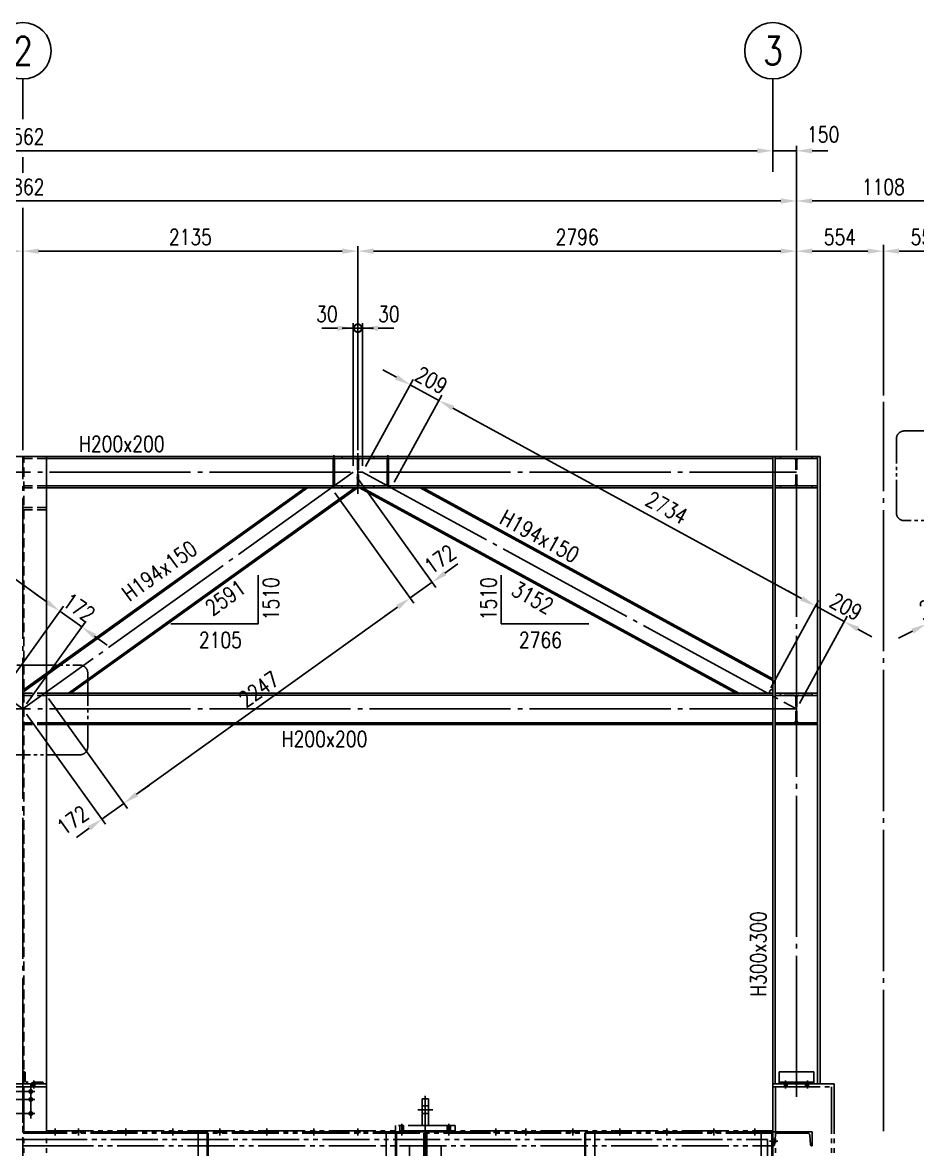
# Model space of a CAD drawing. Header units: millimetres. Extents: x 0 to 232280, y -26939 to 23794.
# Drawn here: x 173464 to 179168, y 4577 to 11764 of the extents above; entities that cross this region are included whole.
import ezdxf
from ezdxf.enums import TextEntityAlignment as Align

# ---------------------------------------------------------------- set-up
doc = ezdxf.new("R2010")
doc.units = ezdxf.units.MM
doc.header["$LTSCALE"] = 30
for name, pattern in [('JNK-CENTER', [34, 30, -1.5, 1, -1.5]), ('JNK-HIDDEN', [3, 2, -1]), ('JNK-PHANTOM', [15, 10, -1, 1, -1, 1, -1]), ('PH2', [15, 10, -1, 1, -1, 1, -1])]:
    doc.linetypes.add(name, pattern=pattern)
for name, color, linetype in [('CEN-R', 1, 'JNK-CENTER'), ('CON-C', 4, 'Continuous'), ('CON-G', 3, 'Continuous'), ('CON-W', 7, 'Continuous'), ('CON-Y', 2, 'Continuous'), ('det', 2, 'PH2'), ('Dim-W', 7, 'Continuous'), ('HID-Y', 2, 'JNK-HIDDEN'), ('PHA-M', 6, 'JNK-PHANTOM')]:
    doc.layers.add(name, color=color, linetype=linetype)
doc.styles.add('SIMPLEX', font='simplex.shx', dxfattribs={"width": 0.8})
doc.dimstyles.new('DIM35', dxfattribs={"dimscale": 35, "dimtxt": 2.5, "dimasz": 2.5, "dimexe": 0.8, "dimexo": 1, "dimgap": 1, "dimtad": 1, "dimdec": 1, "dimdsep": 46, "dimtxsty": 'SIMPLEX', "dimcen": 0, "dimclrd": 7, "dimclre": 7, "dimclrt": 2, "dimadec": 1, "dimazin": 2, "dimtfac": 1, "dimtdec": 1, "dimtix": 1, "dimtmove": 2, "dimatfit": 2, "dimfxl": 1, "dimtfill": 1, "dimarcsym": 1})
doc.dimstyles.new('DIM40', dxfattribs={"dimscale": 40, "dimtxt": 2.5, "dimasz": 2.5, "dimexe": 1, "dimexo": 1, "dimgap": 1, "dimtad": 1, "dimdec": 0, "dimdsep": 46, "dimtxsty": 'SIMPLEX', "dimcen": 0, "dimclrd": 7, "dimclre": 7, "dimclrt": 2, "dimadec": 1, "dimazin": 2, "dimtfac": 1, "dimtdec": 0, "dimtix": 1, "dimtmove": 2, "dimatfit": 2, "dimfxl": 1, "dimtolj": 1, "dimtzin": 0, "dimarcsym": 1})

# ---------------------------------------------------------------- blocks, each defined once
blk = doc.blocks.new('*D2066')
at = {"layer": 'DEFPOINTS', "color": 0, "transparency": 16777216}
for p in [(171331.3, 10305.7), (171331.3, 9016.5), (173466.3, 8996.5)]:
    blk.add_point(p, dxfattribs=at)
at = {"layer": 'Dim-W', "color": 7, "linetype": 'ByBlock', "lineweight": -2, "transparency": 16777216}
for p, q in [((171331.3, 9056.5), (171331.3, 10337.7)), ((173366.3, 10305.7), (171431.3, 10305.7)), ((173466.3, 9036.5), (173466.3, 10337.7))]:
    blk.add_line(p, q, dxfattribs=at)
at = {"layer": 'Dim-W', "color": 7, "transparency": 16777216}
for points in [[(171431.3, 10322.4), (171431.3, 10289.1), (171331.3, 10305.7)], [(173366.3, 10322.4), (173366.3, 10289.1), (173466.3, 10305.7)]]:
    blk.add_solid(points, dxfattribs=at)
at = {"layer": 'Dim-W', "color": 2, "transparency": 16777216, "insert": (172398.8, 10395.7), "char_height": 100, "attachment_point": 5, "style": 'SIMPLEX', "bg_fill": 3, "box_fill_scale": 1.1, "bg_fill_color": 256, "bg_fill_true_color": 13158600, "bg_fill_transparency": 0}
blk.add_mtext('2135', dxfattribs=at)
blk = doc.blocks.new('*D2063')
at = {"layer": 'DEFPOINTS', "color": 0, "transparency": 16777216}
for p in [(175601.3, 10305.7), (173466.3, 8996.5), (175601.3, 8996.5)]:
    blk.add_point(p, dxfattribs=at)
at = {"layer": 'Dim-W', "color": 7, "linetype": 'ByBlock', "lineweight": -2, "transparency": 16777216}
for p, q in [((173466.3, 9036.5), (173466.3, 10337.7)), ((173566.3, 10305.7), (175501.3, 10305.7)), ((175601.3, 9036.5), (175601.3, 10337.7))]:
    blk.add_line(p, q, dxfattribs=at)
at = {"layer": 'Dim-W', "color": 7, "transparency": 16777216}
for points in [[(173566.3, 10322.4), (173566.3, 10289.1), (173466.3, 10305.7)], [(175501.3, 10322.4), (175501.3, 10289.1), (175601.3, 10305.7)]]:
    blk.add_solid(points, dxfattribs=at)
at = {"layer": 'Dim-W', "color": 2, "transparency": 16777216, "insert": (174533.8, 10395.7), "char_height": 100, "attachment_point": 5, "style": 'SIMPLEX', "bg_fill": 3, "box_fill_scale": 1.1, "bg_fill_color": 256, "bg_fill_true_color": 13158600, "bg_fill_transparency": 0}
blk.add_mtext('2135', dxfattribs=at)
blk = doc.blocks.new('*D2067')
at = {"layer": 'DEFPOINTS', "color": 0, "transparency": 16777216}
for p in [(178397.3, 10625.7), (168535.3, 8996.5), (178397.3, 8996.5)]:
    blk.add_point(p, dxfattribs=at)
at = {"layer": 'Dim-W', "color": 7, "linetype": 'ByBlock', "lineweight": -2, "transparency": 16777216}
for p, q in [((168535.3, 9036.5), (168535.3, 10657.7)), ((178397.3, 9036.5), (178397.3, 10657.7)), ((168635.3, 10625.7), (178297.3, 10625.7))]:
    blk.add_line(p, q, dxfattribs=at)
at = {"layer": 'Dim-W', "color": 7, "transparency": 16777216}
for points in [[(168635.3, 10642.4), (168635.3, 10609.1), (168535.3, 10625.7)], [(178297.3, 10642.4), (178297.3, 10609.1), (178397.3, 10625.7)]]:
    blk.add_solid(points, dxfattribs=at)
at = {"layer": 'Dim-W', "color": 2, "transparency": 16777216, "insert": (173466.3, 10715.7), "char_height": 100, "attachment_point": 5, "style": 'SIMPLEX', "bg_fill": 3, "box_fill_scale": 1.1, "bg_fill_color": 256, "bg_fill_true_color": 13158600, "bg_fill_transparency": 0}
blk.add_mtext('9862', dxfattribs=at)
blk = doc.blocks.new('*D2068')
at = {"layer": 'DEFPOINTS', "color": 0, "transparency": 16777216}
for p in [(179505.3, 10625.7), (178397.3, 8996.5), (179505.3, 8996.5)]:
    blk.add_point(p, dxfattribs=at)
at = {"layer": 'Dim-W', "color": 7, "linetype": 'ByBlock', "lineweight": -2, "transparency": 16777216}
for p, q in [((178397.3, 9036.5), (178397.3, 10657.7)), ((179505.3, 9036.5), (179505.3, 10657.7)), ((178497.3, 10625.7), (179405.3, 10625.7))]:
    blk.add_line(p, q, dxfattribs=at)
at = {"layer": 'Dim-W', "color": 7, "transparency": 16777216}
for points in [[(178497.3, 10642.4), (178497.3, 10609.1), (178397.3, 10625.7)], [(179405.3, 10642.4), (179405.3, 10609.1), (179505.3, 10625.7)]]:
    blk.add_solid(points, dxfattribs=at)
at = {"layer": 'Dim-W', "color": 2, "transparency": 16777216, "insert": (178951.3, 10715.7), "char_height": 100, "attachment_point": 5, "style": 'SIMPLEX', "bg_fill": 3, "box_fill_scale": 1.1, "bg_fill_color": 256, "bg_fill_true_color": 13158600, "bg_fill_transparency": 0}
blk.add_mtext('1108', dxfattribs=at)
blk = doc.blocks.new('*D2020')
at = {"layer": 'DEFPOINTS', "color": 0, "ltscale": 0.5, "transparency": 16777216}
for p in [(175601.3, 10305.7), (178397.3, 10305.7), (178397.3, 9036.5)]:
    blk.add_point(p, dxfattribs=at)
at = {"layer": 'Dim-W', "color": 7, "linetype": 'ByBlock', "lineweight": -2, "ltscale": 0.5, "transparency": 16777216}
for p, q in [((175701.3, 10305.7), (178297.3, 10305.7)), ((178397.3, 9076.5), (178397.3, 10345.7))]:
    blk.add_line(p, q, dxfattribs=at)
at = {"layer": 'Dim-W', "color": 7, "ltscale": 0.5, "transparency": 16777216}
for points in [[(175701.3, 10322.4), (175701.3, 10289.1), (175601.3, 10305.7)], [(178297.3, 10322.4), (178297.3, 10289.1), (178397.3, 10305.7)]]:
    blk.add_solid(points, dxfattribs=at)
at = {"layer": 'Dim-W', "color": 2, "ltscale": 0.5, "transparency": 16777216, "insert": (176999.3, 10395.7), "char_height": 100, "attachment_point": 5, "style": 'SIMPLEX'}
blk.add_mtext('\\A1;2796', dxfattribs=at)
blk = doc.blocks.new('*D2029')
at = {"layer": 'DEFPOINTS', "color": 0, "ltscale": 0.5, "transparency": 16777216}
for p in [(171500.7, 8796.5), (173701.8, 8009.3), (173326.9, 7486.5)]:
    blk.add_point(p, dxfattribs=at)
at = {"layer": 'Dim-W', "color": 7, "linetype": 'ByBlock', "lineweight": -2, "ltscale": 0.5, "transparency": 16777216}
for p, q in [((171524, 8829), (171899, 9351.8)), ((171956.9, 9261), (173620.6, 8067.5)), ((173350.2, 7519), (173725.2, 8041.8))]:
    blk.add_line(p, q, dxfattribs=at)
at = {"layer": 'Dim-W', "color": 7, "ltscale": 0.5, "transparency": 16777216}
for points in [[(171966.6, 9274.5), (171947.2, 9247.4), (171875.7, 9319.3)], [(173630.3, 8081.1), (173610.9, 8054), (173701.8, 8009.3)]]:
    blk.add_solid(points, dxfattribs=at)
at = {"layer": 'Dim-W', "color": 2, "ltscale": 0.5, "transparency": 16777216, "insert": (172932.8, 8671.7), "char_height": 100, "attachment_point": 5, "rotation": 324.34663, "style": 'SIMPLEX'}
blk.add_mtext('\\A1;2247', dxfattribs=at)
blk = doc.blocks.new('*D2030')
at = {"layer": 'DEFPOINTS', "color": 0, "ltscale": 0.5, "transparency": 16777216}
for p in [(173701.8, 8009.3), (173326.9, 7486.5), (173466.3, 7386.5)]:
    blk.add_point(p, dxfattribs=at)
at = {"layer": 'Dim-W', "color": 7, "linetype": 'ByBlock', "lineweight": -2, "ltscale": 0.5, "transparency": 16777216}
for p, q in [((173620.6, 8067.5), (173539.3, 8125.8)), ((173350.2, 7519), (173725.2, 8041.8)), ((173841.2, 7909.3), (173701.8, 8009.3)), ((173489.6, 7419), (173864.6, 7941.8)), ((173922.5, 7851), (174003.8, 7792.7))]:
    blk.add_line(p, q, dxfattribs=at)
at = {"layer": 'Dim-W', "color": 7, "ltscale": 0.5, "transparency": 16777216}
for points in [[(173630.3, 8081.1), (173610.9, 8054), (173701.8, 8009.3)], [(173932.2, 7864.5), (173912.8, 7837.4), (173841.2, 7909.3)]]:
    blk.add_solid(points, dxfattribs=at)
at = {"layer": 'Dim-W', "color": 2, "ltscale": 0.5, "transparency": 16777216, "insert": (173824, 8032.4), "char_height": 100, "attachment_point": 5, "rotation": 324.34663, "style": 'SIMPLEX'}
blk.add_mtext('\\A1;172', dxfattribs=at)
blk = doc.blocks.new('_DotSmall')
at = {"color": 0, "linetype": 'ByBlock', "const_width": 0.5}
blk.add_lwpolyline([(-0.0625, 0, 1), (0.0625, 0, 1)], format="xyb", close=True, dxfattribs=at)
blk = doc.blocks.new('*D2031')
at = {"layer": 'DEFPOINTS', "color": 0, "ltscale": 0.5, "transparency": 16777216}
for p in [(175571.3, 9814.6), (175601.3, 9056.5), (175571.3, 8896.5)]:
    blk.add_point(p, dxfattribs=at)
at = {"layer": 'Dim-W', "color": 7, "linetype": 'ByBlock', "lineweight": -2, "ltscale": 0.5, "transparency": 16777216}
for p, q in [((175571.3, 8936.5), (175571.3, 9846.6)), ((175601.3, 9096.5), (175601.3, 9846.6)), ((175471.3, 9814.6), (175371.3, 9814.6)), ((175601.3, 9814.6), (175571.3, 9814.6)), ((175601.3, 9814.6), (175701.3, 9814.6))]:
    blk.add_line(p, q, dxfattribs=at)
at = {"layer": 'Dim-W', "color": 7, "lineweight": -2, "ltscale": 0.5, "transparency": 16777216, "xscale": 100, "yscale": 100, "zscale": 100, "rotation": 180}
blk.add_blockref('_DotSmall', (175601.3, 9814.6), dxfattribs=at)
at = {"layer": 'Dim-W', "color": 2, "ltscale": 0.5, "transparency": 16777216, "insert": (175403.7, 9904.6), "char_height": 100, "attachment_point": 5, "style": 'SIMPLEX', "bg_fill": 3, "box_fill_scale": 1.1, "bg_fill_color": 256, "bg_fill_true_color": 13158600, "bg_fill_transparency": 0}
blk.add_mtext('30', dxfattribs=at)
at = {"layer": 'Dim-W', "color": 7, "ltscale": 0.5, "transparency": 16777216}
blk.add_solid([(175471.3, 9831.3), (175471.3, 9797.9), (175571.3, 9814.6)], dxfattribs=at)
blk = doc.blocks.new('*D2032')
at = {"layer": 'DEFPOINTS', "color": 0, "ltscale": 0.5, "transparency": 16777216}
for p in [(175631.3, 9814.6), (175601.3, 9056.5), (175631.3, 8896.5)]:
    blk.add_point(p, dxfattribs=at)
at = {"layer": 'Dim-W', "color": 7, "linetype": 'ByBlock', "lineweight": -2, "ltscale": 0.5, "transparency": 16777216}
for p, q in [((175601.3, 9096.5), (175601.3, 9846.6)), ((175631.3, 8936.5), (175631.3, 9846.6)), ((175601.3, 9814.6), (175501.3, 9814.6)), ((175601.3, 9814.6), (175631.3, 9814.6)), ((175731.3, 9814.6), (175831.3, 9814.6))]:
    blk.add_line(p, q, dxfattribs=at)
at = {"layer": 'Dim-W', "color": 7, "lineweight": -2, "ltscale": 0.5, "transparency": 16777216, "xscale": 100, "yscale": 100, "zscale": 100}
blk.add_blockref('_DotSmall', (175601.3, 9814.6), dxfattribs=at)
at = {"layer": 'Dim-W', "color": 2, "ltscale": 0.5, "transparency": 16777216, "insert": (175798.8, 9904.6), "char_height": 100, "attachment_point": 5, "style": 'SIMPLEX', "bg_fill": 3, "box_fill_scale": 1.1, "bg_fill_color": 256, "bg_fill_true_color": 13158600, "bg_fill_transparency": 0}
blk.add_mtext('30', dxfattribs=at)
at = {"layer": 'Dim-W', "color": 7, "ltscale": 0.5, "transparency": 16777216}
blk.add_solid([(175731.3, 9831.3), (175731.3, 9797.9), (175631.3, 9814.6)], dxfattribs=at)
blk = doc.blocks.new('col-line')
at = {"layer": 'CON-Y'}
blk.add_line((0, 3), (0, 8), dxfattribs=at)
blk.add_circle((0, 12.5), 4.5, dxfattribs=at)
at = {"layer": 'CON-C', "style": 'SIMPLEX', "width": 0.8}
blk.add_attdef('1', text='', height=4.5, dxfattribs=at).set_placement((0, 12.5), align=Align.MIDDLE_CENTER)
blk = doc.blocks.new('*D2038')
at = {"layer": 'DEFPOINTS', "color": 0, "transparency": 16777216}
for p in [(168685.3, 11233.7), (178247.3, 11269.3), (178247.3, 10945.7)]:
    blk.add_point(p, dxfattribs=at)
at = {"layer": 'Dim-W', "color": 7, "linetype": 'ByBlock', "lineweight": -2, "transparency": 16777216}
for p, q in [((178247.3, 11229.3), (178247.3, 10913.7)), ((168685.3, 11193.7), (168685.3, 10913.7)), ((168785.3, 10945.7), (178147.3, 10945.7))]:
    blk.add_line(p, q, dxfattribs=at)
at = {"layer": 'Dim-W', "color": 7, "transparency": 16777216}
for points in [[(168785.3, 10962.4), (168785.3, 10929.1), (168685.3, 10945.7)], [(178147.3, 10962.4), (178147.3, 10929.1), (178247.3, 10945.7)]]:
    blk.add_solid(points, dxfattribs=at)
at = {"layer": 'Dim-W', "color": 2, "transparency": 16777216, "insert": (173466.3, 11035.7), "char_height": 100, "attachment_point": 5, "style": 'SIMPLEX', "bg_fill": 3, "box_fill_scale": 1.1, "bg_fill_color": 256, "bg_fill_true_color": 13158600, "bg_fill_transparency": 0}
blk.add_mtext('9562', dxfattribs=at)
blk = doc.blocks.new('*D2040')
at = {"layer": 'DEFPOINTS', "color": 0, "transparency": 16777216}
for p in [(178247.3, 10945.7), (178247.3, 10772.6), (178397.3, 10147.5)]:
    blk.add_point(p, dxfattribs=at)
at = {"layer": 'Dim-W', "color": 7, "linetype": 'ByBlock', "lineweight": -2, "transparency": 16777216}
for p, q in [((178147.3, 10945.7), (178047.3, 10945.7)), ((178247.3, 10812.6), (178247.3, 10977.7)), ((178397.3, 10945.7), (178247.3, 10945.7)), ((178397.3, 10187.5), (178397.3, 10977.7)), ((178497.3, 10945.7), (178597.3, 10945.7))]:
    blk.add_line(p, q, dxfattribs=at)
at = {"layer": 'Dim-W', "color": 7, "transparency": 16777216}
blk.add_solid([(178147.3, 10962.4), (178147.3, 10929.1), (178247.3, 10945.7)], dxfattribs=at)
at = {"layer": 'Dim-W', "color": 2, "transparency": 16777216, "insert": (178567.3, 11049.9), "char_height": 100, "attachment_point": 5, "style": 'SIMPLEX', "bg_fill": 3, "box_fill_scale": 1.1, "bg_fill_color": 256, "bg_fill_true_color": 13158600, "bg_fill_transparency": 0}
blk.add_mtext('150', dxfattribs=at)
at = {"layer": 'Dim-W', "color": 7, "transparency": 16777216}
blk.add_solid([(178497.3, 10962.4), (178497.3, 10929.1), (178397.3, 10945.7)], dxfattribs=at)
blk = doc.blocks.new('A$C0FF90F90')
at = {"layer": 'PHA-M'}
for p, q in [((5321, 0), (5021, 0)), ((5171, 50), (5171, -1485.7)), ((5321, -20), (5321, 0)), ((10342, 0), (9952, 0)), ((9952, 0), (9952, -20)), ((10342, -20), (10342, 0)), ((5021, -20), (5321, -20)), ((5247, -50), (5095, -50)), ((5176, -20), (5176, -1485.7)), ((5221, 0), (5221, -221)), ((5321, -20), (5321, -1485.7)), ((9952, -20), (9952, -1485.7)), ((9952, -20), (10342, -20)), ((9968, -20), (9968, -1485.7)), ((10326, -20), (10326, -1485.7)), ((10342, -20), (10342, -1485.7)), ((5247, -100), (5095, -100)), ((7716, -266), (7716, -96)), ((7756, -96), (7716, -96)), ((7756, -142), (7716, -142)), ((7736, -76.3), (7736, -266)), ((7736, -326.4), (7736, -77.9)), ((7756, -266), (7756, -96)), ((5247, -190), (5095, -190)), ((7783.5, -166), (7688.5, -166)), ((7756, -190), (7716, -190)), ((5376, -285), (5376, -330)), ((5526, -285), (5526, -330)), ((5826, -285), (5826, -330)), ((6126, -285), (6126, -330)), ((6426, -285), (6426, -330)), ((6726, -285), (6726, -330)), ((7026, -285), (7026, -330)), ((7306, -285), (7306, -330)), ((7926, -266), (7546, -266)), ((7546, -266), (7546, -306)), ((7574.5, -266), (7574.5, -306)), ((7586, -256), (7586, -325)), ((7586, -285), (7586, -330)), ((7597.5, -266), (7597.5, -306)), ((7874.5, -266), (7874.5, -306)), ((7886, -256), (7886, -325)), ((7886, -285), (7886, -330)), ((7897.5, -266), (7897.5, -306)), ((7926, -266), (7926, -306)), ((8186, -285), (8186, -330)), ((8376, -285), (8376, -330)), ((8676, -285), (8676, -330)), ((8976, -285), (8976, -330)), ((9276, -285), (9276, -330)), ((9576, -285), (9576, -330)), ((9836, -285), (9836, -330)), ((5281, -356), (425, -356)), ((5176, -306), (5321, -306)), ((9952, -315), (5176, -315)), ((5281, -356), (9917, -356)), ((5321, -300), (9952, -300)), ((9952, -306), (5321, -306)), ((5364.5, -300), (5364.5, -315)), ((5387.5, -300), (5387.5, -315)), ((5514.5, -300), (5514.5, -315)), ((5537.5, -300), (5537.5, -315)), ((5814.5, -300), (5814.5, -315)), ((5837.5, -300), (5837.5, -315)), ((6114.5, -300), (6114.5, -315)), ((6137.5, -300), (6137.5, -315)), ((6287, -396), (6287, -315)), ((6346, -315), (6346, -1485.7)), ((6352, -396), (6352, -315)), ((6414.5, -300), (6414.5, -315)), ((6437.5, -300), (6437.5, -315)), ((6714.5, -300), (6714.5, -315)), ((6737.5, -300), (6737.5, -315)), ((7014.5, -300), (7014.5, -315)), ((7037.5, -300), (7037.5, -315)), ((7294.5, -300), (7294.5, -315)), ((7317.5, -300), (7317.5, -315)), ((7487, -396), (7487, -315)), ((7926, -306), (7546, -306)), ((7546, -1485.7), (7546, -315)), ((7552, -396), (7552, -315)), ((7574.5, -300), (7574.5, -315)), ((7597.5, -300), (7597.5, -315)), ((7726, -315), (7726, -396)), ((7736, -306), (7736, -629.9)), ((7746, -315), (7746, -396)), ((7874.5, -300), (7874.5, -315)), ((7897.5, -300), (7897.5, -315)), ((8174.5, -300), (8174.5, -315)), ((8197.5, -300), (8197.5, -315)), ((8364.5, -300), (8364.5, -315)), ((8387.5, -300), (8387.5, -315)), ((8664.5, -300), (8664.5, -315)), ((8687.5, -300), (8687.5, -315)), ((8752, -396), (8752, -315)), ((8758, -1485.7), (8758, -315)), ((8817, -396), (8817, -315)), ((8964.5, -300), (8964.5, -315)), ((8987.5, -300), (8987.5, -315)), ((9264.5, -300), (9264.5, -315)), ((9287.5, -300), (9287.5, -315)), ((9564.5, -300), (9564.5, -315)), ((9587.5, -300), (9587.5, -315)), ((9824.5, -300), (9824.5, -315)), ((9847.5, -300), (9847.5, -315)), ((9877, -396), (9877, -315)), ((9917, -356), (9917, -1485.7)), ((9945.5, -315), (9945.5, -1485.7)), ((9945.5, -354.5), (9968, -354.5)), ((9952, -306), (9952, -1485.7)), ((10202, -306), (9952, -306)), ((9952, -306), (9952, -396)), ((9962, -389.6), (9967.4, -327.8)), ((9981.4, -315), (10172.6, -315)), ((10186.6, -327.8), (10192, -389.6)), ((10202, -396), (10202, -306)), ((5176, -396), (5321, -396)), ((5321, -396), (9952, -396)), ((6287, -1485.7), (6287, -396)), ((6352, -396), (6352, -1485.7)), ((7487, -396), (7487, -1485.7)), ((7552, -396), (7552, -1485.7)), ((7636, -396), (7636, -596)), ((7726, -396), (7726, -596)), ((7746, -396), (7746, -596)), ((7836, -396), (7836, -596)), ((8752, -396), (8752, -1485.7)), ((8817, -396), (8817, -1485.7)), ((9877, -396), (9877, -1485.7)), ((9930.5, -366), (9983, -366)), ((9945.5, -377.5), (9968, -377.5)), ((9952, -396), (9955, -396)), ((10199, -396), (10202, -396))]:
    blk.add_line(p, q, dxfattribs=at)
for centre in [(5221, -50), (5221, -100), (5221, -190)]:
    blk.add_circle(centre, 11.5, dxfattribs=at)
for centre, radius, start, end in [((9981.4, -329), 14, 90, 175), ((10172.6, -329), 14, 5, 90), ((9955, -389), 7, 270, 355), ((10199, -389), 7, 185, 270)]:
    blk.add_arc(centre, radius, start, end, dxfattribs=at)
blk = doc.blocks.new('A$C07F72FA7')
at = {"layer": 'CON-W'}
h = blk.add_hatch(color=256, dxfattribs=at)
h.paths.add_polyline_path([(51.5, -65), (40, -65), (40, -75), (51.5, -75)])
h.paths.add_polyline_path([(51.5, -75), (40, -75), (40, -95), (51.5, -95)])
h.paths.add_polyline_path([(40, -75), (28.5, -75), (28.5, -95), (40, -95)])
h.paths.add_polyline_path([(40, -75), (40, -65), (28.5, -65), (28.5, -75)])
h = blk.add_hatch(color=256, dxfattribs=at)
h.paths.add_polyline_path([(168.5, -65), (180, -65), (180, -75), (168.5, -75)])
h.paths.add_polyline_path([(168.5, -75), (180, -75), (180, -95), (168.5, -95)])
h.paths.add_polyline_path([(180, -75), (191.5, -75), (191.5, -95), (180, -95)])
h.paths.add_polyline_path([(180, -75), (180, -65), (191.5, -65), (191.5, -75)])
at = {"layer": 'CEN-R'}
for p, q in [((40, -55), (40, -105)), ((180, -55), (180, -105))]:
    blk.add_line(p, q, dxfattribs=at)
at = {"layer": 'CON-G'}
for p, q in [((0, -75), (0, 0)), ((110, 0), (0, 0)), ((110, 0), (220, 0)), ((220, -75), (220, 0)), ((0, -65), (110, -65)), ((220, -65), (110, -65)), ((0, -75), (110, -75)), ((220, -75), (110, -75))]:
    blk.add_line(p, q, dxfattribs=at)
at = {"layer": 'HID-Y'}
for p, q in [((51.5, -65), (51.5, -95)), ((168.5, -65), (168.5, -95))]:
    blk.add_line(p, q, dxfattribs=at)
blk = doc.blocks.new('*D1985')
at = {"layer": 'DEFPOINTS', "color": 0, "ltscale": 0.5, "transparency": 16777216}
for p in [(178518, 8043.3), (178214.1, 7486.5), (178397.3, 7386.5)]:
    blk.add_point(p, dxfattribs=at)
at = {"layer": 'Dim-W', "color": 7, "linetype": 'ByBlock', "lineweight": -2, "ltscale": 0.5, "transparency": 16777216}
for p, q in [((178430.3, 8091.2), (178342.5, 8139.1)), ((178233.3, 7521.6), (178537.2, 8078.4)), ((178416.4, 7421.6), (178720.4, 7978.4)), ((178701.2, 7943.3), (178518, 8043.3)), ((178789, 7895.4), (178876.8, 7847.4))]:
    blk.add_line(p, q, dxfattribs=at)
at = {"layer": 'Dim-W', "color": 7, "ltscale": 0.5, "transparency": 16777216}
for points in [[(178438.2, 8105.8), (178422.3, 8076.6), (178518, 8043.3)], [(178797, 7910), (178781, 7880.7), (178701.2, 7943.3)]]:
    blk.add_solid(points, dxfattribs=at)
at = {"layer": 'Dim-W', "color": 2, "ltscale": 0.5, "transparency": 16777216, "insert": (178713.4, 8039.2), "char_height": 100, "attachment_point": 5, "rotation": 331.36923, "style": 'SIMPLEX'}
blk.add_mtext('\\A1;209', dxfattribs=at)
blk = doc.blocks.new('*D1986')
at = {"layer": 'DEFPOINTS', "color": 0, "ltscale": 0.5, "transparency": 16777216}
for p in [(176118.4, 9353.3), (175814.5, 8796.5), (178214.1, 7486.5)]:
    blk.add_point(p, dxfattribs=at)
at = {"layer": 'Dim-W', "color": 7, "linetype": 'ByBlock', "lineweight": -2, "ltscale": 0.5, "transparency": 16777216}
for p, q in [((175833.6, 8831.6), (176137.6, 9388.4)), ((178430.3, 8091.2), (176206.2, 9305.4)), ((178233.3, 7521.6), (178537.2, 8078.4))]:
    blk.add_line(p, q, dxfattribs=at)
at = {"layer": 'Dim-W', "color": 7, "ltscale": 0.5, "transparency": 16777216}
for points in [[(176214.1, 9320), (176198.2, 9290.7), (176118.4, 9353.3)], [(178438.2, 8105.8), (178422.3, 8076.6), (178518, 8043.3)]]:
    blk.add_solid(points, dxfattribs=at)
at = {"layer": 'Dim-W', "color": 2, "ltscale": 0.5, "transparency": 16777216, "insert": (177569.8, 8670.1), "char_height": 100, "attachment_point": 5, "rotation": 331.36923, "style": 'SIMPLEX'}
blk.add_mtext('\\A1;2734', dxfattribs=at)
blk = doc.blocks.new('*D1987')
at = {"layer": 'DEFPOINTS', "color": 0, "ltscale": 0.5, "transparency": 16777216}
for p in [(175935.2, 9453.3), (175631.3, 8896.5), (175814.5, 8796.5)]:
    blk.add_point(p, dxfattribs=at)
at = {"layer": 'Dim-W', "color": 7, "linetype": 'ByBlock', "lineweight": -2, "ltscale": 0.5, "transparency": 16777216}
for p, q in [((175650.4, 8931.6), (175954.4, 9488.4)), ((175847.4, 9501.2), (175759.7, 9549.1)), ((176118.4, 9353.3), (175935.2, 9453.3)), ((175833.6, 8831.6), (176137.6, 9388.4)), ((176206.2, 9305.4), (176293.9, 9257.4))]:
    blk.add_line(p, q, dxfattribs=at)
at = {"layer": 'Dim-W', "color": 7, "ltscale": 0.5, "transparency": 16777216}
for points in [[(175855.4, 9515.8), (175839.5, 9486.6), (175935.2, 9453.3)], [(176214.1, 9320), (176198.2, 9290.7), (176118.4, 9353.3)]]:
    blk.add_solid(points, dxfattribs=at)
at = {"layer": 'Dim-W', "color": 2, "ltscale": 0.5, "transparency": 16777216, "insert": (176069.9, 9482.3), "char_height": 100, "attachment_point": 5, "rotation": 331.36923, "style": 'SIMPLEX'}
blk.add_mtext('\\A1;209', dxfattribs=at)
blk = doc.blocks.new('*D1988')
at = {"layer": 'DEFPOINTS', "color": 0, "ltscale": 0.5, "transparency": 16777216}
for p in [(173605.7, 7486.5), (173466.3, 7386.5), (174109.5, 6784.2)]:
    blk.add_point(p, dxfattribs=at)
at = {"layer": 'Dim-W', "color": 7, "linetype": 'ByBlock', "lineweight": -2, "ltscale": 0.5, "transparency": 16777216}
for p, q in [((173629, 7454), (174132.8, 6751.7)), ((173489.6, 7354), (173993.4, 6651.7)), ((174190.8, 6842.5), (174272, 6900.8)), ((173970.1, 6684.2), (174109.5, 6784.2)), ((173888.8, 6625.9), (173807.6, 6567.6))]:
    blk.add_line(p, q, dxfattribs=at)
at = {"layer": 'Dim-W', "color": 7, "ltscale": 0.5, "transparency": 16777216}
for points in [[(174181, 6856), (174200.5, 6828.9), (174109.5, 6784.2)], [(173879.1, 6639.4), (173898.6, 6612.3), (173970.1, 6684.2)]]:
    blk.add_solid(points, dxfattribs=at)
at = {"layer": 'Dim-W', "color": 2, "ltscale": 0.5, "transparency": 16777216, "insert": (173783.3, 6676.6), "char_height": 100, "attachment_point": 5, "rotation": 35.65337, "style": 'SIMPLEX'}
blk.add_mtext('\\A1;172', dxfattribs=at)
blk = doc.blocks.new('*D1989')
at = {"layer": 'DEFPOINTS', "color": 0, "ltscale": 0.5, "transparency": 16777216}
for p in [(175571.3, 8896.5), (175431.9, 8796.5), (175935.7, 8094.2)]:
    blk.add_point(p, dxfattribs=at)
at = {"layer": 'Dim-W', "color": 7, "linetype": 'ByBlock', "lineweight": -2, "ltscale": 0.5, "transparency": 16777216}
for p, q in [((175594.6, 8864), (176098.4, 8161.7)), ((175455.2, 8764), (175959, 8061.7)), ((176156.4, 8252.5), (176237.6, 8310.8)), ((176075.1, 8194.2), (175935.7, 8094.2)), ((175854.4, 8035.9), (175773.2, 7977.6))]:
    blk.add_line(p, q, dxfattribs=at)
at = {"layer": 'Dim-W', "color": 7, "ltscale": 0.5, "transparency": 16777216}
for points in [[(176146.6, 8266), (176166.1, 8238.9), (176075.1, 8194.2)], [(175844.7, 8049.4), (175864.2, 8022.3), (175935.7, 8094.2)]]:
    blk.add_solid(points, dxfattribs=at)
at = {"layer": 'Dim-W', "color": 2, "ltscale": 0.5, "transparency": 16777216, "insert": (176124.9, 8340.6), "char_height": 100, "attachment_point": 5, "rotation": 35.65337, "style": 'SIMPLEX'}
blk.add_mtext('\\A1;172', dxfattribs=at)
blk = doc.blocks.new('*D1990')
at = {"layer": 'DEFPOINTS', "color": 0, "ltscale": 0.5, "transparency": 16777216}
for p in [(175431.9, 8796.5), (175935.7, 8094.2), (173605.7, 7486.5)]:
    blk.add_point(p, dxfattribs=at)
at = {"layer": 'Dim-W', "color": 7, "linetype": 'ByBlock', "lineweight": -2, "ltscale": 0.5, "transparency": 16777216}
for p, q in [((175455.2, 8764), (175959, 8061.7)), ((174190.8, 6842.5), (175854.4, 8035.9)), ((173629, 7454), (174132.8, 6751.7))]:
    blk.add_line(p, q, dxfattribs=at)
at = {"layer": 'Dim-W', "color": 7, "ltscale": 0.5, "transparency": 16777216}
for points in [[(175844.7, 8049.4), (175864.2, 8022.3), (175935.7, 8094.2)], [(174181, 6856), (174200.5, 6828.9), (174109.5, 6784.2)]]:
    blk.add_solid(points, dxfattribs=at)
at = {"layer": 'Dim-W', "color": 2, "ltscale": 0.5, "transparency": 16777216, "insert": (174970.1, 7512.3), "char_height": 100, "attachment_point": 5, "rotation": 35.65337, "style": 'SIMPLEX'}
blk.add_mtext('\\A1;2247', dxfattribs=at)
blk = doc.blocks.new('*D1991')
at = {"layer": 'DEFPOINTS', "color": 0, "ltscale": 0.5, "transparency": 16777216}
for p in [(178397.3, 10305.7), (178951.3, 9345.1), (178397.3, 9076.5)]:
    blk.add_point(p, dxfattribs=at)
at = {"layer": 'Dim-W', "color": 7, "linetype": 'ByBlock', "lineweight": -2, "ltscale": 0.5, "transparency": 16777216}
for p, q in [((178397.3, 9116.5), (178397.3, 10345.7)), ((178851.3, 10305.7), (178497.3, 10305.7)), ((178951.3, 9385.1), (178951.3, 10345.7))]:
    blk.add_line(p, q, dxfattribs=at)
at = {"layer": 'Dim-W', "color": 7, "ltscale": 0.5, "transparency": 16777216}
for points in [[(178497.3, 10322.4), (178497.3, 10289.1), (178397.3, 10305.7)], [(178851.3, 10322.4), (178851.3, 10289.1), (178951.3, 10305.7)]]:
    blk.add_solid(points, dxfattribs=at)
at = {"layer": 'Dim-W', "color": 2, "ltscale": 0.5, "transparency": 16777216, "insert": (178674.3, 10395.7), "char_height": 100, "attachment_point": 5, "style": 'SIMPLEX'}
blk.add_mtext('\\A1;554', dxfattribs=at)
blk = doc.blocks.new('*D1992')
at = {"layer": 'DEFPOINTS', "color": 0, "ltscale": 0.5, "transparency": 16777216}
for p in [(179505.3, 10305.7), (178951.3, 9345.1), (179505.3, 9076.5)]:
    blk.add_point(p, dxfattribs=at)
at = {"layer": 'Dim-W', "color": 7, "linetype": 'ByBlock', "lineweight": -2, "ltscale": 0.5, "transparency": 16777216}
for p, q in [((178951.3, 9385.1), (178951.3, 10345.7)), ((179051.3, 10305.7), (179405.3, 10305.7)), ((179505.3, 9116.5), (179505.3, 10345.7))]:
    blk.add_line(p, q, dxfattribs=at)
at = {"layer": 'Dim-W', "color": 7, "ltscale": 0.5, "transparency": 16777216}
for points in [[(179051.3, 10322.4), (179051.3, 10289.1), (178951.3, 10305.7)], [(179405.3, 10322.4), (179405.3, 10289.1), (179505.3, 10305.7)]]:
    blk.add_solid(points, dxfattribs=at)
at = {"layer": 'Dim-W', "color": 2, "ltscale": 0.5, "transparency": 16777216, "insert": (179228.3, 10395.7), "char_height": 100, "attachment_point": 5, "style": 'SIMPLEX'}
blk.add_mtext('\\A1;554', dxfattribs=at)
blk = doc.blocks.new('*D1958')
at = {"layer": 'DEFPOINTS', "color": 0, "ltscale": 0.5, "transparency": 16777216}
for p in [(179420.1, 8028.8), (179699.4, 7486.5), (179505.3, 7386.5)]:
    blk.add_point(p, dxfattribs=at)
at = {"layer": 'Dim-W', "color": 7, "linetype": 'ByBlock', "lineweight": -2, "ltscale": 0.5, "transparency": 16777216}
for p, q in [((179681.1, 7522.1), (179401.8, 8064.4)), ((179509, 8074.6), (179597.9, 8120.4)), ((179226, 7928.8), (179420.1, 8028.8)), ((179487, 7422.1), (179207.7, 7964.4)), ((179137.1, 7883), (179048.2, 7837.3))]:
    blk.add_line(p, q, dxfattribs=at)
at = {"layer": 'Dim-W', "color": 7, "ltscale": 0.5, "transparency": 16777216}
for points in [[(179501.4, 8089.4), (179516.7, 8059.8), (179420.1, 8028.8)], [(179129.4, 7897.9), (179144.7, 7868.2), (179226, 7928.8)]]:
    blk.add_solid(points, dxfattribs=at)
at = {"layer": 'Dim-W', "color": 2, "ltscale": 0.5, "transparency": 16777216, "insert": (179281.9, 8058.8), "char_height": 100, "attachment_point": 5, "rotation": 27.24944, "style": 'SIMPLEX'}
blk.add_mtext('\\A1;218', dxfattribs=at)

msp = doc.modelspace()

# ---------------------------------------------------------------- hatches: boundary and pattern name
at = {"layer": 'CON-W'}
h = msp.add_hatch(color=256, dxfattribs=at)
h.paths.add_polyline_path([(173524.77, 5006.53), (173536.27, 5006.53), (173536.27, 4996.53), (173524.77, 4996.53)])
h.paths.add_polyline_path([(173524.77, 4996.53), (173536.27, 4996.53), (173536.27, 4976.53), (173524.77, 4976.53)])
h.paths.add_polyline_path([(173536.27, 4996.53), (173547.77, 4996.53), (173547.77, 4976.53), (173536.27, 4976.53)])
h.paths.add_polyline_path([(173536.27, 4996.53), (173536.27, 5006.53), (173547.77, 5006.53), (173547.77, 4996.53)])

# ---------------------------------------------------------------- linework, layer by layer
at = {"layer": 'CEN-R'}
for p, q in [((178951.27, 4694.97), (178951.27, 9345.14)), ((173466.27, 3752.54), (173466.27, 8996.53)), ((178397.27, 4912.88), (178397.27, 8996.53)), ((168535.27, 8896.53), (178397.27, 8896.53)), ((171361.27, 8896.53), (173466.27, 7386.53)), ((175571.27, 8896.53), (173466.27, 7386.53)), ((175631.27, 8896.53), (178397.27, 7386.53)), ((168535.27, 7386.53), (178397.27, 7386.53)), ((173536.27, 5016.53), (173536.27, 4966.53))]:
    msp.add_line(p, q, dxfattribs=at)
at = {"layer": 'CON-G'}
for p, q in [((168385.27, 8996.53), (178547.27, 8996.53)), ((173616.27, 4996.53), (173616.27, 8996.53)), ((178247.27, 4996.53), (178247.27, 8996.53)), ((178547.27, 4996.53), (178547.27, 8996.53)), ((173616.27, 8982.53), (178247.27, 8982.53)), ((175265.45, 8796.53), (173471.27, 7509.49)), ((175280.89, 8796.53), (173471.27, 7498.42)), ((173616.27, 8808.53), (178247.27, 8808.53)), ((173616.27, 8796.53), (178247.27, 8796.53)), ((175582.84, 8796.53), (173756.65, 7486.53)), ((175598.28, 8796.53), (173772.09, 7486.53)), ((178011.66, 7486.53), (175612.02, 8796.53)), ((178030.44, 7486.53), (175630.8, 8796.53)), ((178247.27, 7568.68), (175998.11, 8796.53)), ((178247.27, 7578.93), (176016.89, 8796.53)), ((178261.27, 8808.53), (178531.27, 8808.53)), ((178261.27, 8796.53), (178531.27, 8796.53)), ((178262.27, 8808.53), (178532.27, 8808.53)), ((178262.27, 8808.53), (178532.27, 8808.53)), ((178262.27, 8796.53), (178532.27, 8796.53)), ((178262.27, 8796.53), (178532.27, 8796.53)), ((173616.27, 7486.53), (178247.27, 7486.53)), ((173616.27, 7474.53), (178247.27, 7474.53)), ((178262.27, 7486.53), (178532.27, 7486.53)), ((178262.27, 7472.53), (178532.27, 7472.53)), ((173616.27, 7298.53), (178247.27, 7298.53)), ((173616.27, 7286.53), (178247.27, 7286.53)), ((178261.27, 7298.53), (178531.27, 7298.53)), ((178261.27, 7286.53), (178531.27, 7286.53)), ((178262.27, 7298.53), (178532.27, 7298.53)), ((178262.27, 7286.53), (178532.27, 7286.53)), ((173316.27, 4996.53), (173616.27, 4996.53)), ((178247.27, 4996.53), (178547.27, 4996.53)), ((178547.27, 4996.53), (178247.27, 4996.53))]:
    msp.add_line(p, q, dxfattribs=at)
msp.add_arc((178247.27, 7486.53), 25, 90, 180, dxfattribs=at)
at = {"layer": 'det', "ltscale": 0.7}
msp.add_lwpolyline([(173104.58, 7615.89, -0.4142136), (173154.58, 7665.89), (173829.37, 7665.89, -0.4142136), (173879.37, 7615.89), (173879.37, 7144.07, -0.4142136), (173829.37, 7094.07), (173154.58, 7094.07, -0.4142136), (173104.58, 7144.07)], format="xyb", close=True, dxfattribs=at)
at = {"layer": 'Dim-W', "ltscale": 0.5}
for points in [[(174409.64, 7930.13), (174966.7, 7930.13), (174966.7, 8240.41)], [(177072.64, 7930.13), (176515.59, 7930.13), (176515.59, 8240.41)]]:
    msp.add_lwpolyline(points, dxfattribs=at)
at = {"layer": 'HID-Y'}
for p, q in [((173616.27, 8808.53), (173471.27, 8808.53)), ((173616.27, 8796.53), (173471.27, 8796.53)), ((173616.27, 8670.53), (173471.27, 8670.53)), ((173616.27, 8656.53), (173471.27, 8656.53)), ((173616.27, 7486.53), (173471.27, 7486.53)), ((173616.27, 7472.53), (173471.27, 7472.53)), ((173616.27, 7298.53), (173471.27, 7298.53)), ((173616.27, 7286.53), (173471.27, 7286.53)), ((173524.77, 5006.53), (173524.77, 4976.53))]:
    msp.add_line(p, q, dxfattribs=at)
for points in [[(178296.27, 7286.53), (178296.27, 7298.53), (178379.27, 7298.53, 0.4142136), (178392.27, 7311.53), (178392.27, 7461.53, 0.4142136), (178379.27, 7474.53), (178296.27, 7474.53), (178296.27, 7486.53), (178496.27, 7486.53), (178496.27, 7474.53), (178413.27, 7474.53, 0.4142136), (178400.27, 7461.53), (178400.27, 7311.53, 0.4142136), (178413.27, 7298.53), (178496.27, 7298.53), (178496.27, 7286.53)], [(173471.27, 4996.53), (173596.27, 4996.53), (173596.27, 4999.53, 0.4142136), (173589.27, 5006.53), (173491.27, 5006.53, -0.4142136), (173481.27, 5016.53), (173481.27, 5064.53, 0.4142136), (173474.27, 5071.53), (173471.27, 5071.53)]]:
    msp.add_lwpolyline(points, format="xyb", close=True, dxfattribs=at)

# ---------------------------------------------------------------- block references
at = {"layer": 'CON-W', "xscale": 40, "yscale": 40, "zscale": 40}
for p, values in [((173466.27, 11083.68), {'1': '2'}), ((178247.27, 11083.68), {'1': '3'})]:
    msp.add_blockref('col-line', p, dxfattribs=at).add_auto_attribs(values)
at = {"layer": 'Dim-W', "ltscale": 0.5}
msp.add_blockref('A$C0FF90F90', (168295.27, 4996.53), dxfattribs=at)
at = {"layer": 'Dim-W', "ltscale": 0.5, "xscale": -1}
msp.add_blockref('A$C07F72FA7', (178507.27, 5071.53), dxfattribs=at)

# ---------------------------------------------------------------- texts
at = {"layer": 'CON-Y', "style": 'SIMPLEX', "width": 0.8}
for s, p in [('1510', (175098.12, 7951.92)), ('1510', (176484.16, 7951.92)), ('H300x300', (178204.46, 5550.95))]:
    msp.add_text(s, height=100, rotation=90, dxfattribs=at).set_placement(p)
for s, p in [('2105', (174587.87, 7776.37)), ('2766', (176627.74, 7776.37)), ('H200x200', (175116.36, 7145.03))]:
    msp.add_text(s, height=100, dxfattribs=at).set_placement(p)
at = {"layer": 'Dim-W', "color": 2, "style": 'SIMPLEX', "width": 0.8}
for rotation, p in [(331.369226, (176497.09, 8574.43)), (35.653375, (174144.07, 8067.77))]:
    msp.add_text('H194x150', height=100, rotation=rotation, dxfattribs=at).set_placement(p)
at = {"layer": 'Dim-W', "color": 2, "insert": (174757.26, 8096.37), "char_height": 100, "attachment_point": 5, "rotation": 35.653375, "style": 'SIMPLEX'}
msp.add_mtext('2591', dxfattribs=at)
at = {"layer": 'Dim-W', "color": 2, "ltscale": 0.5, "insert": (176715.05, 8096.37), "char_height": 100, "attachment_point": 5, "rotation": 331.369226, "style": 'SIMPLEX'}
msp.add_mtext('3152', dxfattribs=at)

# ---------------------------------------------------------------- dimensions: what is measured, and where the dimension line sits
at = {"layer": 'Dim-W', "ltscale": 0.5}
for base, p1, p2, angle, picture, middle in [((175935.69, 8094.18), (173605.68, 7486.53), (175431.87, 8796.53), 35.653375, '*D1990', (174970.14, 7512.31)), ((173701.84, 8009.26), (173466.27, 7386.53), (173326.87, 7486.53), 324.346625, '*D2030', (173824.01, 8032.39)), ((179420.14, 8028.83), (179505.27, 7386.53), (179699.44, 7486.53), 27.249439, '*D1958', (179281.85, 8058.84))]:
    dim = msp.add_linear_dim(base=base, p1=p1, p2=p2, angle=angle, dimstyle='DIM40', dxfattribs=at)
    dim.commit()
    dim.dimension.update_dxf_attribs({"geometry": picture, "text_midpoint": middle})
for base, p1, p2, angle, picture, middle in [((178518.03, 8043.28), (178397.27, 7386.53), (178214.09, 7486.53), 151.369226, '*D1985', (178713.38, 8039.17)), ((174109.5, 6784.18), (173466.27, 7386.53), (173605.68, 7486.53), 35.653375, '*D1988', (173783.28, 6676.62))]:
    dim = msp.add_linear_dim(base=base, p1=p1, p2=p2, angle=angle, dimstyle='DIM40', dxfattribs=at)
    dim.commit()
    dim.dimension.update_dxf_attribs({"geometry": picture, "text_midpoint": middle, "dimtype": 160})

# ---------------------------------------------------------------- next in the draw order: dimensions: what is measured, and where the dimension line sits
at = {"layer": 'Dim-W'}
for base, p1, p2, picture, middle in [((178247.27, 10945.74), (168685.27, 11233.73), (178247.27, 11269.33), '*D2038', (173466.27, 11035.74)), ((171331.27, 10305.74), (173466.27, 8996.53), (171331.27, 9016.53), '*D2066', (172398.77, 10395.74))]:
    dim = msp.add_linear_dim(base=base, p1=p1, p2=p2, dimstyle='DIM35', override={"dimscale": 40}, dxfattribs=at)
    dim.commit()
    dim.dimension.update_dxf_attribs({"geometry": picture, "text_midpoint": middle})

# ---------------------------------------------------------------- next in the draw order: linework, layer by layer
at = {"layer": 'Dim-W', "ltscale": 0.5}
msp.add_line((173466.27, 11203.68), (173466.27, 11146.98), dxfattribs=at)

# ---------------------------------------------------------------- next in the draw order: dimensions: what is measured, and where the dimension line sits
at = {"layer": 'Dim-W'}
dim = msp.add_linear_dim(base=(175601.27, 10305.74), p1=(173466.27, 8996.53), p2=(175601.27, 8996.53), angle=180, dimstyle='DIM35', override={"dimscale": 40}, dxfattribs=at)
dim.commit()
dim.dimension.update_dxf_attribs({"geometry": '*D2063', "text_midpoint": (174533.77, 10395.74)})

# ---------------------------------------------------------------- next in the draw order: dimensions: what is measured, and where the dimension line sits
dim = msp.add_linear_dim(base=(178397.27, 10625.74), p1=(168535.27, 8996.53), p2=(178397.27, 8996.53), dimstyle='DIM35', override={"dimscale": 40}, dxfattribs=at)
dim.commit()
dim.dimension.update_dxf_attribs({"geometry": '*D2067', "text_midpoint": (173466.27, 10715.74)})

# ---------------------------------------------------------------- next in the draw order: linework, layer by layer
at = {"layer": 'CEN-R'}
msp.add_line((175601.27, 9016.53), (175601.27, 8758.02), dxfattribs=at)
at = {"layer": 'CON-G'}
msp.add_line((178262.27, 4996.53), (178262.27, 8996.53), dxfattribs=at)
at = {"layer": 'Dim-W', "ltscale": 0.5}
for p, q in [((173466.27, 10905.58), (173466.27, 10805)), ((173466.27, 10581.49), (173466.27, 10221.42))]:
    msp.add_line(p, q, dxfattribs=at)
at = {"layer": 'HID-Y'}
for p, q in [((173471.27, 4996.53), (173471.27, 8996.56)), ((173616.27, 8984.53), (173471.27, 8984.53))]:
    msp.add_line(p, q, dxfattribs=at)

# ---------------------------------------------------------------- next in the draw order: texts
at = {"layer": 'CON-Y', "style": 'SIMPLEX', "width": 0.8}
msp.add_text('H200x200', height=100, dxfattribs=at).set_placement((173824.16, 9026.93))

# ---------------------------------------------------------------- next in the draw order: dimensions: what is measured, and where the dimension line sits
at = {"layer": 'Dim-W'}
dim = msp.add_linear_dim(base=(179505.27, 10625.74), p1=(178397.27, 8996.53), p2=(179505.27, 8996.53), dimstyle='DIM35', override={"dimscale": 40}, dxfattribs=at)
dim.commit()
dim.dimension.update_dxf_attribs({"geometry": '*D2068', "text_midpoint": (178951.27, 10715.74)})
at = {"layer": 'Dim-W', "ltscale": 0.5}
dim = msp.add_linear_dim(base=(173701.84, 8009.26), p1=(171500.68, 8796.53), p2=(173326.87, 7486.53), angle=324.346625, dimstyle='DIM40', dxfattribs=at)
dim.commit()
dim.dimension.update_dxf_attribs({"geometry": '*D2029', "text_midpoint": (172932.85, 8671.65), "dimtype": 160})

# ---------------------------------------------------------------- next in the draw order: linework, layer by layer
at = {"layer": 'CON-G'}
for p, q in [((178279.27, 8996.53), (178547.27, 8996.53)), ((178532.27, 4996.53), (178532.27, 8996.53)), ((178262.27, 8982.53), (178532.27, 8982.53))]:
    msp.add_line(p, q, dxfattribs=at)
at = {"layer": 'det', "ltscale": 0.7}
msp.add_lwpolyline([(179034.22, 9109.02, -0.4142136), (179084.22, 9159.02), (179759, 9159.02, -0.4142136), (179809, 9109.02), (179809, 8637.2, -0.4142136), (179759, 8587.2), (179084.22, 8587.2, -0.4142136), (179034.22, 8637.2)], format="xyb", close=True, dxfattribs=at)
at = {"layer": 'HID-Y'}
msp.add_lwpolyline([(178296.27, 8796.53), (178296.27, 8808.53), (178379.27, 8808.53, 0.4142136), (178392.27, 8821.53), (178392.27, 8971.53, 0.4142136), (178379.27, 8984.53), (178296.27, 8984.53), (178296.27, 8996.53), (178496.27, 8996.53), (178496.27, 8984.53), (178413.27, 8984.53, 0.4142136), (178400.27, 8971.53), (178400.27, 8821.53, 0.4142136), (178413.27, 8808.53), (178496.27, 8808.53), (178496.27, 8796.53)], format="xyb", close=True, dxfattribs=at)

# ---------------------------------------------------------------- next in the draw order: dimensions: what is measured, and where the dimension line sits
at = {"layer": 'Dim-W', "ltscale": 0.5}
dim = msp.add_linear_dim(base=(178397.27, 10305.74), p1=(175601.27, 10305.74), p2=(178397.27, 9036.53), dimstyle='DIM40', dxfattribs=at)
dim.commit()
dim.dimension.update_dxf_attribs({"geometry": '*D2020', "text_midpoint": (176999.27, 10395.74)})
dim = msp.add_linear_dim(base=(179505.27, 10305.74), p1=(178951.27, 9345.14), p2=(179505.27, 9076.53), angle=180, dimstyle='DIM40', dxfattribs=at)
dim.commit()
dim.dimension.update_dxf_attribs({"geometry": '*D1992', "text_midpoint": (179228.27, 10395.74)})

# ---------------------------------------------------------------- next in the draw order: dimensions: what is measured, and where the dimension line sits
at = {"layer": 'Dim-W'}
dim = msp.add_linear_dim(base=(178247.27, 10945.74), p1=(178397.27, 10147.45), p2=(178247.27, 10772.63), angle=180, dimstyle='DIM35', override={"dimscale": 40}, dxfattribs=at)
dim.commit()
dim.dimension.update_dxf_attribs({"geometry": '*D2040', "text_midpoint": (178567.28, 11049.86), "dimtype": 160})
at = {"layer": 'Dim-W', "ltscale": 0.5}
dim = msp.add_linear_dim(base=(175571.27, 9814.61), p1=(175601.27, 9056.53), p2=(175571.27, 8896.53), angle=180, dimstyle='DIM35', override={"dimscale": 40, "dimblk1": 'DotSmall', "dimsah": 1}, dxfattribs=at)
dim.commit()
dim.dimension.update_dxf_attribs({"geometry": '*D2031', "text_midpoint": (175403.72, 9904.61), "dimtype": 160})

# ---------------------------------------------------------------- next in the draw order: linework, layer by layer
at = {"layer": 'CEN-R'}
msp.add_line((175448.6, 8796.53), (175448.6, 9003.97), dxfattribs=at)
at = {"layer": 'CON-G'}
for p, q in [((175444.1, 8808.53), (175444.1, 8982.53)), ((175453.1, 8808.53), (175453.1, 8982.53))]:
    msp.add_line(p, q, dxfattribs=at)

# ---------------------------------------------------------------- next in the draw order: dimensions: what is measured, and where the dimension line sits
at = {"layer": 'Dim-W', "ltscale": 0.5}
dim = msp.add_linear_dim(base=(178397.27, 10305.74), p1=(178951.27, 9345.14), p2=(178397.27, 9076.53), dimstyle='DIM40', dxfattribs=at)
dim.commit()
dim.dimension.update_dxf_attribs({"geometry": '*D1991', "text_midpoint": (178674.27, 10395.74)})
dim = msp.add_linear_dim(base=(175631.27, 9814.61), p1=(175601.27, 9056.53), p2=(175631.27, 8896.53), dimstyle='DIM35', override={"dimscale": 40, "dimblk1": 'DotSmall', "dimsah": 1}, dxfattribs=at)
dim.commit()
dim.dimension.update_dxf_attribs({"geometry": '*D2032', "text_midpoint": (175798.83, 9904.61), "dimtype": 160})

# ---------------------------------------------------------------- next in the draw order: linework, layer by layer
at = {"layer": 'CEN-R'}
msp.add_line((175792.47, 8796.53), (175792.47, 9003.97), dxfattribs=at)
at = {"layer": 'CON-G'}
for p, q in [((175787.97, 8808.53), (175787.97, 8982.53)), ((175796.97, 8808.53), (175796.97, 8982.53))]:
    msp.add_line(p, q, dxfattribs=at)
at = {"layer": 'HID-Y'}
msp.add_lwpolyline([(175702.27, 8796.53), (175702.27, 8808.53), (175619.27, 8808.53, -0.4142136), (175606.27, 8821.53), (175606.27, 8971.53, -0.4142136), (175619.27, 8984.53), (175702.27, 8984.53), (175702.27, 8996.53), (175502.27, 8996.53), (175502.27, 8984.53), (175585.27, 8984.53, -0.4142136), (175598.27, 8971.53), (175598.27, 8821.53, -0.4142136), (175585.27, 8808.53), (175502.27, 8808.53), (175502.27, 8796.53)], format="xyb", close=True, dxfattribs=at)

# ---------------------------------------------------------------- next in the draw order: dimensions: what is measured, and where the dimension line sits
at = {"layer": 'Dim-W', "ltscale": 0.5}
dim = msp.add_linear_dim(base=(175935.21, 9453.28), p1=(175814.45, 8796.53), p2=(175631.27, 8896.53), angle=151.369226, dimstyle='DIM40', dxfattribs=at)
dim.commit()
dim.dimension.update_dxf_attribs({"geometry": '*D1987', "text_midpoint": (176069.92, 9482.27)})
for base, p1, p2, angle, picture, middle in [((176118.39, 9353.28), (178214.09, 7486.53), (175814.45, 8796.53), 151.369226, '*D1986', (177569.82, 8670.13)), ((175935.69, 8094.18), (175571.27, 8896.53), (175431.87, 8796.53), 35.653375, '*D1989', (176124.87, 8340.64))]:
    dim = msp.add_linear_dim(base=base, p1=p1, p2=p2, angle=angle, dimstyle='DIM40', dxfattribs=at)
    dim.commit()
    dim.dimension.update_dxf_attribs({"geometry": picture, "text_midpoint": middle, "dimtype": 160})

doc.saveas('drawing.dxf')
